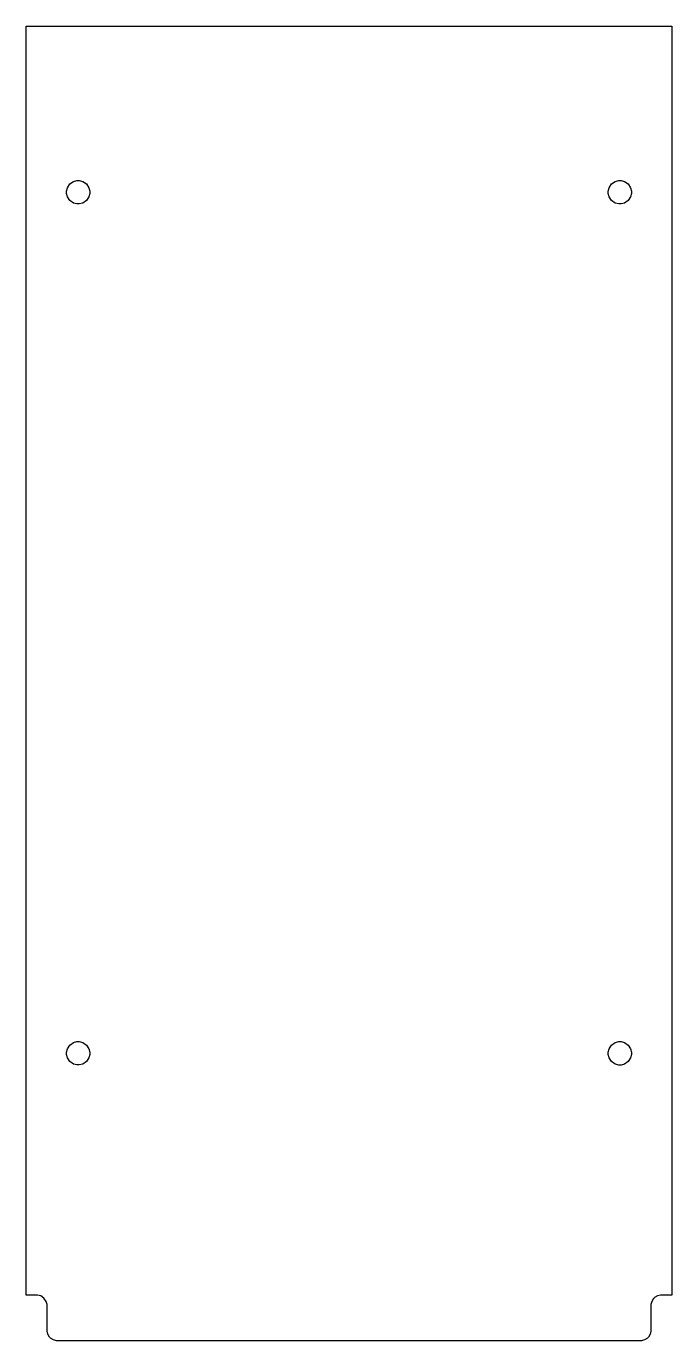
# Model space of a CAD drawing. Extents: x 0 to 7.8, y 0 to 15.8.
import ezdxf

# ---------------------------------------------------------------- set-up
doc = ezdxf.new("R2010")
doc.units = 0
doc.layers.get('0').update_dxf_attribs({"linetype": 'CONTINUOUS'})

msp = doc.modelspace()

# ---------------------------------------------------------------- linework, layer by layer
at = {"color": 0}
for points in [[(7.404, 0.01), (0.375, 0.01), (0.363, 0.01), (0.327, 0.019), (0.292, 0.04), (0.287, 0.046), (0.281, 0.052), (0.259, 0.087), (0.25, 0.123), (0.25, 0.135), (0.25, 0.435), (0.25, 0.447), (0.24, 0.483), (0.213, 0.523), (0.174, 0.55), (0.137, 0.56), (0.125, 0.56), (0, 0.56), (0, 15.847), (7.779, 15.847), (7.779, 0.56), (7.654, 0.56), (7.642, 0.56), (7.606, 0.55), (7.571, 0.529), (7.566, 0.523), (7.56, 0.517), (7.539, 0.483), (7.529, 0.447), (7.529, 0.435), (7.529, 0.135), (7.529, 0.123), (7.519, 0.087), (7.498, 0.052), (7.492, 0.046), (7.487, 0.04), (7.452, 0.019), (7.416, 0.01), (7.404, 0.01)], [(0.484, 13.847), (0.484, 13.861), (0.495, 13.902), (0.526, 13.947), (0.57, 13.977), (0.611, 13.988), (0.625, 13.988), (0.639, 13.988), (0.68, 13.977), (0.724, 13.947), (0.755, 13.902), (0.766, 13.861), (0.766, 13.847), (0.766, 13.834), (0.755, 13.793), (0.724, 13.748), (0.68, 13.718), (0.639, 13.707), (0.625, 13.707), (0.611, 13.707), (0.57, 13.718), (0.526, 13.748), (0.495, 13.793), (0.484, 13.834), (0.484, 13.847)], [(7.013, 13.847), (7.013, 13.861), (7.024, 13.902), (7.055, 13.947), (7.099, 13.977), (7.14, 13.988), (7.154, 13.988), (7.168, 13.988), (7.209, 13.977), (7.253, 13.947), (7.284, 13.902), (7.295, 13.861), (7.295, 13.847), (7.295, 13.833), (7.284, 13.792), (7.253, 13.748), (7.209, 13.718), (7.168, 13.707), (7.154, 13.707), (7.14, 13.707), (7.099, 13.718), (7.055, 13.748), (7.024, 13.792), (7.013, 13.833), (7.013, 13.847)], [(0.484, 3.472), (0.484, 3.486), (0.495, 3.527), (0.526, 3.572), (0.57, 3.602), (0.611, 3.613), (0.625, 3.613), (0.639, 3.613), (0.68, 3.602), (0.724, 3.572), (0.755, 3.527), (0.766, 3.486), (0.766, 3.472), (0.766, 3.459), (0.755, 3.418), (0.724, 3.373), (0.68, 3.343), (0.639, 3.332), (0.625, 3.332), (0.611, 3.332), (0.57, 3.343), (0.526, 3.373), (0.495, 3.418), (0.484, 3.459), (0.484, 3.472)], [(7.013, 3.472), (7.013, 3.486), (7.024, 3.527), (7.055, 3.572), (7.099, 3.602), (7.14, 3.613), (7.154, 3.613), (7.168, 3.613), (7.209, 3.602), (7.253, 3.572), (7.284, 3.527), (7.295, 3.486), (7.295, 3.472), (7.295, 3.458), (7.284, 3.417), (7.253, 3.373), (7.209, 3.343), (7.168, 3.331), (7.154, 3.331), (7.14, 3.331), (7.099, 3.343), (7.055, 3.373), (7.024, 3.417), (7.013, 3.458), (7.013, 3.472)]]:
    msp.add_lwpolyline(points, close=True, dxfattribs=at)

doc.saveas('drawing.dxf')
